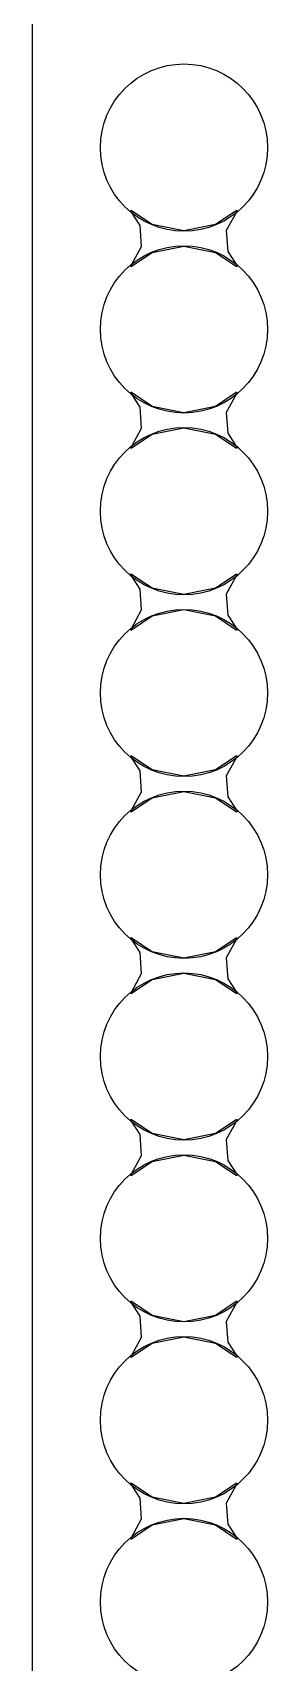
# Model space of a CAD drawing. Extents: x -22 to 351, y -111 to 35.
# Drawn here: x -3.83 to -3.05, y 17.58 to 22.95 of the extents above; entities that cross this region are included whole.
import ezdxf

# ---------------------------------------------------------------- set-up
doc = ezdxf.new("R2010")
doc.units = 0
doc.layers.add('BLACK', color=7, linetype='CONTINUOUS')

msp = doc.modelspace()

# ---------------------------------------------------------------- linework, layer by layer
at = {"layer": 'BLACK', "linetype": 'CONTINUOUS'}
for p, q in [((-3.825, 13.625), (-3.825, 26.125)), ((-3.825, 13.625), (-3.825, 26.125)), ((-3.50105, 22.3663), (-3.49964, 22.3677)), ((-3.50053, 22.3644), (-3.50105, 22.3663)), ((-3.4983, 22.3621), (-3.50053, 22.3644)), ((-3.49964, 22.3677), (-3.49801, 22.3674)), ((-3.46996, 22.318), (-3.4983, 22.3621)), ((-3.49801, 22.3674), (-3.42984, 22.3219)), ((-3.22016, 22.3219), (-3.15199, 22.3674)), ((-3.15165, 22.3622), (-3.18499, 22.3011)), ((-3.15199, 22.3674), (-3.15, 22.3676)), ((-3.14947, 22.3644), (-3.15165, 22.3622)), ((-3.15, 22.3676), (-3.14888, 22.3659)), ((-3.14888, 22.3659), (-3.14947, 22.3644)), ((-3.46501, 22.2489), (-3.46996, 22.318)), ((-3.42984, 22.3219), (-3.325, 22.301)), ((-3.325, 22.301), (-3.22016, 22.3219)), ((-3.18499, 22.3011), (-3.18004, 22.232)), ((-3.49835, 22.1878), (-3.46501, 22.2489)), ((-3.42984, 22.2281), (-3.49801, 22.1826)), ((-3.325, 22.249), (-3.42984, 22.2281)), ((-3.22016, 22.2281), (-3.325, 22.249)), ((-3.15199, 22.1826), (-3.22016, 22.2281)), ((-3.18004, 22.232), (-3.1517, 22.1879)), ((-3.50111, 22.1841), (-3.50053, 22.1856)), ((-3.5, 22.1824), (-3.50111, 22.1841)), ((-3.50053, 22.1856), (-3.49835, 22.1878)), ((-3.49801, 22.1826), (-3.5, 22.1824)), ((-3.15036, 22.1823), (-3.15199, 22.1826)), ((-3.1517, 22.1879), (-3.14947, 22.1856)), ((-3.14895, 22.1837), (-3.15036, 22.1823)), ((-3.14947, 22.1856), (-3.14895, 22.1837)), ((-3.50105, 21.7663), (-3.49964, 21.7677)), ((-3.50053, 21.7644), (-3.50105, 21.7663)), ((-3.4983, 21.7621), (-3.50053, 21.7644)), ((-3.49964, 21.7677), (-3.49801, 21.7674)), ((-3.46996, 21.718), (-3.4983, 21.7621)), ((-3.49801, 21.7674), (-3.42984, 21.7219)), ((-3.22016, 21.7219), (-3.15199, 21.7674)), ((-3.15165, 21.7622), (-3.18499, 21.7011)), ((-3.15199, 21.7674), (-3.15, 21.7676)), ((-3.14947, 21.7644), (-3.15165, 21.7622)), ((-3.15, 21.7676), (-3.14888, 21.7659)), ((-3.14888, 21.7659), (-3.14947, 21.7644)), ((-3.46501, 21.6489), (-3.46996, 21.718)), ((-3.42984, 21.7219), (-3.325, 21.701)), ((-3.325, 21.701), (-3.22016, 21.7219)), ((-3.18499, 21.7011), (-3.18004, 21.632)), ((-3.49835, 21.5878), (-3.46501, 21.6489)), ((-3.42984, 21.6281), (-3.49801, 21.5826)), ((-3.325, 21.649), (-3.42984, 21.6281)), ((-3.22016, 21.6281), (-3.325, 21.649)), ((-3.15199, 21.5826), (-3.22016, 21.6281)), ((-3.18004, 21.632), (-3.1517, 21.5879)), ((-3.50111, 21.5841), (-3.50053, 21.5856)), ((-3.5, 21.5824), (-3.50111, 21.5841)), ((-3.50053, 21.5856), (-3.49835, 21.5878)), ((-3.49801, 21.5826), (-3.5, 21.5824)), ((-3.15036, 21.5823), (-3.15199, 21.5826)), ((-3.1517, 21.5879), (-3.14947, 21.5856)), ((-3.14895, 21.5837), (-3.15036, 21.5823)), ((-3.14947, 21.5856), (-3.14895, 21.5837)), ((-3.50105, 21.1663), (-3.49964, 21.1677)), ((-3.50053, 21.1644), (-3.50105, 21.1663)), ((-3.4983, 21.1621), (-3.50053, 21.1644)), ((-3.49964, 21.1677), (-3.49801, 21.1674)), ((-3.46996, 21.118), (-3.4983, 21.1621)), ((-3.49801, 21.1674), (-3.42984, 21.1219)), ((-3.22016, 21.1219), (-3.15199, 21.1674)), ((-3.15165, 21.1622), (-3.18499, 21.1011)), ((-3.15199, 21.1674), (-3.15, 21.1676)), ((-3.14947, 21.1644), (-3.15165, 21.1622)), ((-3.15, 21.1676), (-3.14888, 21.1659)), ((-3.14888, 21.1659), (-3.14947, 21.1644)), ((-3.46501, 21.0489), (-3.46996, 21.118)), ((-3.42984, 21.1219), (-3.325, 21.101)), ((-3.325, 21.101), (-3.22016, 21.1219)), ((-3.18499, 21.1011), (-3.18004, 21.032)), ((-3.49835, 20.9878), (-3.46501, 21.0489)), ((-3.325, 21.049), (-3.42984, 21.0281)), ((-3.22016, 21.0281), (-3.325, 21.049)), ((-3.18004, 21.032), (-3.1517, 20.9879)), ((-3.50111, 20.9841), (-3.50053, 20.9856)), ((-3.5, 20.9824), (-3.50111, 20.9841)), ((-3.50053, 20.9856), (-3.49835, 20.9878)), ((-3.49801, 20.9826), (-3.5, 20.9824)), ((-3.42984, 21.0281), (-3.49801, 20.9826)), ((-3.15199, 20.9826), (-3.22016, 21.0281)), ((-3.15036, 20.9823), (-3.15199, 20.9826)), ((-3.1517, 20.9879), (-3.14947, 20.9856)), ((-3.14895, 20.9837), (-3.15036, 20.9823)), ((-3.14947, 20.9856), (-3.14895, 20.9837)), ((-3.50105, 20.5663), (-3.49964, 20.5677)), ((-3.50053, 20.5644), (-3.50105, 20.5663)), ((-3.4983, 20.5621), (-3.50053, 20.5644)), ((-3.49964, 20.5677), (-3.49801, 20.5674)), ((-3.46996, 20.518), (-3.4983, 20.5621)), ((-3.49801, 20.5674), (-3.42984, 20.5219)), ((-3.22016, 20.5219), (-3.15199, 20.5674)), ((-3.15165, 20.5622), (-3.18499, 20.5011)), ((-3.15199, 20.5674), (-3.15, 20.5676)), ((-3.14947, 20.5644), (-3.15165, 20.5622)), ((-3.15, 20.5676), (-3.14888, 20.5659)), ((-3.14888, 20.5659), (-3.14947, 20.5644)), ((-3.46501, 20.4489), (-3.46996, 20.518)), ((-3.42984, 20.5219), (-3.325, 20.501)), ((-3.325, 20.501), (-3.22016, 20.5219)), ((-3.18499, 20.5011), (-3.18004, 20.432)), ((-3.49835, 20.3878), (-3.46501, 20.4489)), ((-3.325, 20.449), (-3.42984, 20.4281)), ((-3.22016, 20.4281), (-3.325, 20.449)), ((-3.50053, 20.3856), (-3.49835, 20.3878)), ((-3.42984, 20.4281), (-3.49801, 20.3826)), ((-3.15199, 20.3826), (-3.22016, 20.4281)), ((-3.18004, 20.432), (-3.1517, 20.3879)), ((-3.1517, 20.3879), (-3.14947, 20.3856)), ((-3.50111, 20.3841), (-3.50053, 20.3856)), ((-3.5, 20.3824), (-3.50111, 20.3841)), ((-3.49801, 20.3826), (-3.5, 20.3824)), ((-3.15036, 20.3823), (-3.15199, 20.3826)), ((-3.14895, 20.3837), (-3.15036, 20.3823)), ((-3.14947, 20.3856), (-3.14895, 20.3837)), ((-3.50105, 19.9663), (-3.49964, 19.9677)), ((-3.50053, 19.9644), (-3.50105, 19.9663)), ((-3.4983, 19.9621), (-3.50053, 19.9644)), ((-3.49964, 19.9677), (-3.49801, 19.9674)), ((-3.46996, 19.918), (-3.4983, 19.9621)), ((-3.49801, 19.9674), (-3.42984, 19.9219)), ((-3.22016, 19.9219), (-3.15199, 19.9674)), ((-3.15165, 19.9622), (-3.18499, 19.9011)), ((-3.15199, 19.9674), (-3.15, 19.9676)), ((-3.14947, 19.9644), (-3.15165, 19.9622)), ((-3.15, 19.9676), (-3.14888, 19.9659)), ((-3.14888, 19.9659), (-3.14947, 19.9644)), ((-3.46501, 19.8489), (-3.46996, 19.918)), ((-3.42984, 19.9219), (-3.325, 19.901)), ((-3.325, 19.901), (-3.22016, 19.9219)), ((-3.49835, 19.7878), (-3.46501, 19.8489)), ((-3.325, 19.849), (-3.42984, 19.8281)), ((-3.22016, 19.8281), (-3.325, 19.849)), ((-3.18499, 19.9011), (-3.18004, 19.832)), ((-3.42984, 19.8281), (-3.49801, 19.7826)), ((-3.15199, 19.7826), (-3.22016, 19.8281)), ((-3.18004, 19.832), (-3.1517, 19.7879)), ((-3.50111, 19.7841), (-3.50053, 19.7856)), ((-3.5, 19.7824), (-3.50111, 19.7841)), ((-3.50053, 19.7856), (-3.49835, 19.7878)), ((-3.49801, 19.7826), (-3.5, 19.7824)), ((-3.15036, 19.7823), (-3.15199, 19.7826)), ((-3.1517, 19.7879), (-3.14947, 19.7856)), ((-3.14895, 19.7837), (-3.15036, 19.7823)), ((-3.14947, 19.7856), (-3.14895, 19.7837)), ((-3.50105, 19.3663), (-3.49964, 19.3677)), ((-3.50053, 19.3644), (-3.50105, 19.3663)), ((-3.49964, 19.3677), (-3.49801, 19.3674)), ((-3.49801, 19.3674), (-3.42984, 19.3219)), ((-3.22016, 19.3219), (-3.15199, 19.3674)), ((-3.15199, 19.3674), (-3.15, 19.3676)), ((-3.15, 19.3676), (-3.14888, 19.3659)), ((-3.14888, 19.3659), (-3.14947, 19.3644)), ((-3.4983, 19.3621), (-3.50053, 19.3644)), ((-3.46996, 19.318), (-3.4983, 19.3621)), ((-3.46501, 19.2489), (-3.46996, 19.318)), ((-3.42984, 19.3219), (-3.325, 19.301)), ((-3.325, 19.301), (-3.22016, 19.3219)), ((-3.15165, 19.3622), (-3.18499, 19.3011)), ((-3.14947, 19.3644), (-3.15165, 19.3622)), ((-3.18499, 19.3011), (-3.18004, 19.232)), ((-3.49835, 19.1878), (-3.46501, 19.2489)), ((-3.42984, 19.2281), (-3.49801, 19.1826)), ((-3.325, 19.249), (-3.42984, 19.2281)), ((-3.22016, 19.2281), (-3.325, 19.249)), ((-3.15199, 19.1826), (-3.22016, 19.2281)), ((-3.18004, 19.232), (-3.1517, 19.1879)), ((-3.50111, 19.1841), (-3.50053, 19.1856)), ((-3.5, 19.1824), (-3.50111, 19.1841)), ((-3.50053, 19.1856), (-3.49835, 19.1878)), ((-3.49801, 19.1826), (-3.5, 19.1824)), ((-3.15036, 19.1823), (-3.15199, 19.1826)), ((-3.1517, 19.1879), (-3.14947, 19.1856)), ((-3.14895, 19.1837), (-3.15036, 19.1823)), ((-3.14947, 19.1856), (-3.14895, 19.1837)), ((-3.50105, 18.7663), (-3.49964, 18.7677)), ((-3.50053, 18.7644), (-3.50105, 18.7663)), ((-3.4983, 18.7621), (-3.50053, 18.7644)), ((-3.49964, 18.7677), (-3.49801, 18.7674)), ((-3.46996, 18.718), (-3.4983, 18.7621)), ((-3.49801, 18.7674), (-3.42984, 18.7219)), ((-3.42984, 18.7219), (-3.325, 18.701)), ((-3.325, 18.701), (-3.22016, 18.7219)), ((-3.22016, 18.7219), (-3.15199, 18.7674)), ((-3.15165, 18.7622), (-3.18499, 18.7011)), ((-3.15199, 18.7674), (-3.15, 18.7676)), ((-3.14947, 18.7644), (-3.15165, 18.7622)), ((-3.15, 18.7676), (-3.14888, 18.7659)), ((-3.14888, 18.7659), (-3.14947, 18.7644)), ((-3.46501, 18.6489), (-3.46996, 18.718)), ((-3.18499, 18.7011), (-3.18004, 18.632)), ((-3.49835, 18.5878), (-3.46501, 18.6489)), ((-3.42984, 18.6281), (-3.49801, 18.5826)), ((-3.325, 18.649), (-3.42984, 18.6281)), ((-3.22016, 18.6281), (-3.325, 18.649)), ((-3.15199, 18.5826), (-3.22016, 18.6281)), ((-3.18004, 18.632), (-3.1517, 18.5879)), ((-3.50111, 18.5841), (-3.50053, 18.5856)), ((-3.5, 18.5824), (-3.50111, 18.5841)), ((-3.50053, 18.5856), (-3.49835, 18.5878)), ((-3.49801, 18.5826), (-3.5, 18.5824)), ((-3.15036, 18.5823), (-3.15199, 18.5826)), ((-3.1517, 18.5879), (-3.14947, 18.5856)), ((-3.14895, 18.5837), (-3.15036, 18.5823)), ((-3.14947, 18.5856), (-3.14895, 18.5837)), ((-3.50105, 18.1663), (-3.49964, 18.1677)), ((-3.50053, 18.1644), (-3.50105, 18.1663)), ((-3.4983, 18.1621), (-3.50053, 18.1644)), ((-3.49964, 18.1677), (-3.49801, 18.1674)), ((-3.46996, 18.118), (-3.4983, 18.1621)), ((-3.49801, 18.1674), (-3.42984, 18.1219)), ((-3.22016, 18.1219), (-3.15199, 18.1674)), ((-3.15165, 18.1622), (-3.18499, 18.1011)), ((-3.15199, 18.1674), (-3.15, 18.1676)), ((-3.14947, 18.1644), (-3.15165, 18.1622)), ((-3.15, 18.1676), (-3.14888, 18.1659)), ((-3.14888, 18.1659), (-3.14947, 18.1644)), ((-3.46501, 18.0489), (-3.46996, 18.118)), ((-3.42984, 18.1219), (-3.325, 18.101)), ((-3.325, 18.101), (-3.22016, 18.1219)), ((-3.18499, 18.1011), (-3.18004, 18.032)), ((-3.49835, 17.9878), (-3.46501, 18.0489)), ((-3.42984, 18.0281), (-3.49801, 17.9826)), ((-3.325, 18.049), (-3.42984, 18.0281)), ((-3.22016, 18.0281), (-3.325, 18.049)), ((-3.15199, 17.9826), (-3.22016, 18.0281)), ((-3.18004, 18.032), (-3.1517, 17.9879)), ((-3.50111, 17.9841), (-3.50053, 17.9856)), ((-3.5, 17.9824), (-3.50111, 17.9841)), ((-3.50053, 17.9856), (-3.49835, 17.9878)), ((-3.49801, 17.9826), (-3.5, 17.9824)), ((-3.15036, 17.9823), (-3.15199, 17.9826)), ((-3.1517, 17.9879), (-3.14947, 17.9856)), ((-3.14895, 17.9837), (-3.15036, 17.9823)), ((-3.14947, 17.9856), (-3.14895, 17.9837))]:
    msp.add_line(p, q, dxfattribs=at)
at = {"layer": 'BLACK'}
for centre in [(-3.325, 22.575), (-3.325, 21.975), (-3.325, 21.375), (-3.325, 20.775), (-3.325, 20.175), (-3.325, 19.575), (-3.325, 18.975), (-3.325, 18.375), (-3.325, 17.775)]:
    msp.add_circle(centre, 0.276, dxfattribs=at)

doc.saveas('drawing.dxf')
